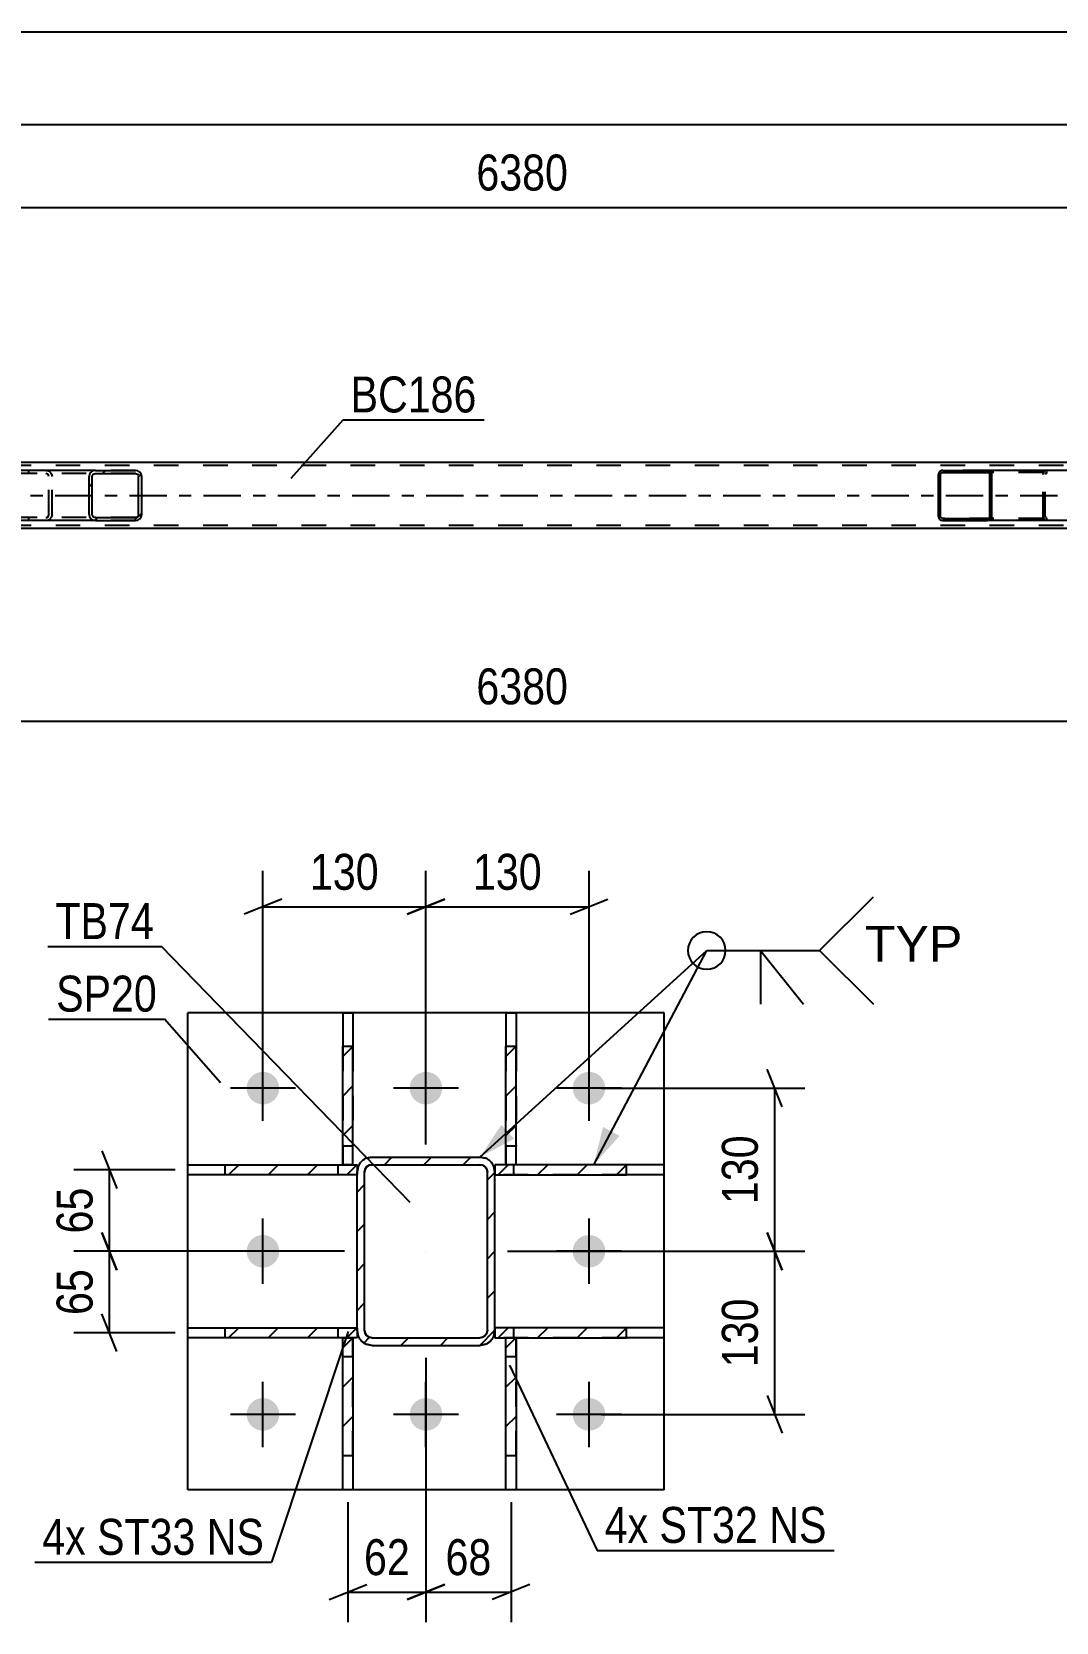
# Model space of a CAD drawing. Header units: millimetres. Extents: x 0 to 841, y 0 to 594.
# Drawn here: x 340.6 to 422.2, y 136.4 to 263.1 of the extents above; entities that cross this region are included whole.
import ezdxf

# ---------------------------------------------------------------- set-up
doc = ezdxf.new("R2010")
doc.units = ezdxf.units.MM
doc.linetypes.add('DXK_LINE_DOT2', pattern=[3.9198, 1.9599, -1.9599])
doc.linetypes.add('DXK_LINE_DOT3', pattern=[5.9187, 2.979, -0.9799, 0.9799, -0.9799])
doc.styles.add('Arial', font='ARIAL.TTF', dxfattribs={"height": 0.2})
doc.styles.add('Arial Narrow', font='ARIALN.TTF', dxfattribs={"height": 0.2})

# ---------------------------------------------------------------- blocks, each defined once
blk = doc.blocks.new('Part-318887585-3174 - 3094')
at = {"color": 7, "linetype": 'DXK_LINE_DOT2'}
for p, q in [((775.6, 228.59), (111.25, 228.59)), ((775.6, 223.79), (111.25, 223.79))]:
    blk.add_line(p, q, dxfattribs=at)
at = {"color": 2, "linetype": 'Continuous'}
for p, q in [((506.48, 228.83), (257.26, 228.83)), ((506.48, 223.55), (257.26, 223.55))]:
    blk.add_line(p, q, dxfattribs=at)
at = {"color": 7, "linetype": 'DXK_LINE_DOT3'}
blk.add_line((111.59, 226.19), (775.6, 226.19), dxfattribs=at)
blk = doc.blocks.new('Part-318887585-3309 - 3094')
at = {"linetype": 'Continuous'}
h = blk.add_hatch(dxfattribs=at)
h.set_pattern_fill('', scale=0.7, style=0, pattern_type=0)
h.set_pattern_definition([(45, (417.0853, 227.995), (-1.57154, 1.57154), [])])
h.paths.add_polyline_path([(417.11, 227.87), (417.09, 227.99), (417.01, 228.1), (416.9, 228.17), (416.77, 228.19), (413.2, 228.19), (413.06, 228.17), (412.95, 228.1), (412.88, 227.99), (412.85, 227.87), (412.85, 224.51), (412.88, 224.39), (412.95, 224.29), (413.06, 224.22), (413.2, 224.19), (416.77, 224.19), (416.9, 224.22), (417.01, 224.29), (417.09, 224.39), (417.11, 224.51)])
h.paths.add_polyline_path([(416.93, 224.45), (416.89, 224.4), (416.84, 224.36), (416.77, 224.35), (413.2, 224.35), (413.13, 224.36), (413.07, 224.4), (413.04, 224.45), (413.02, 224.51), (413.02, 227.87), (413.04, 227.93), (413.07, 227.99), (413.13, 228.02), (413.2, 228.03), (416.77, 228.03), (416.84, 228.02), (416.89, 227.99), (416.93, 227.93), (416.94, 227.87), (416.94, 224.51)])
at = {"color": 2, "linetype": 'Continuous'}
for p, q in [((413.2, 228.19), (413.06, 228.17)), ((413.2, 228.19), (416.77, 228.19)), ((424.47, 228.19), (416.77, 228.19)), ((416.9, 228.17), (416.77, 228.19)), ((412.88, 227.99), (412.85, 227.87)), ((412.85, 224.51), (412.85, 227.87)), ((413.02, 227.87), (413.04, 227.93)), ((413.02, 224.51), (413.02, 227.87)), ((413.04, 227.93), (413.07, 227.99)), ((413.07, 227.99), (413.13, 228.02)), ((413.13, 228.02), (413.2, 228.03)), ((413.2, 228.03), (416.77, 228.03)), ((416.77, 228.03), (416.84, 228.02)), ((416.84, 228.02), (416.89, 227.99)), ((416.89, 227.99), (416.93, 227.93)), ((416.93, 227.93), (416.94, 227.87)), ((416.94, 224.51), (416.94, 227.87)), ((417.11, 227.87), (417.09, 227.99)), ((417.11, 224.51), (417.11, 227.87)), ((412.85, 224.51), (412.88, 224.39)), ((413.04, 224.45), (413.02, 224.51)), ((413.07, 224.4), (413.04, 224.45)), ((413.13, 224.36), (413.07, 224.4)), ((413.2, 224.35), (413.13, 224.36)), ((413.2, 224.35), (416.77, 224.35)), ((416.84, 224.36), (416.77, 224.35)), ((416.89, 224.4), (416.84, 224.36)), ((416.93, 224.45), (416.89, 224.4)), ((416.94, 224.51), (416.93, 224.45)), ((417.09, 224.39), (417.11, 224.51)), ((413.06, 224.22), (413.2, 224.19)), ((413.2, 224.19), (416.77, 224.19)), ((416.77, 224.19), (416.9, 224.22)), ((424.47, 224.19), (416.77, 224.19))]:
    blk.add_line(p, q, dxfattribs=at)
at = {"color": 7, "linetype": 'DXK_LINE_DOT2'}
for p, q in [((416.77, 228.19), (413.2, 228.19)), ((421.41, 228.17), (421.54, 228.19)), ((425.12, 228.19), (424.47, 228.19)), ((425.12, 228.19), (425.25, 228.17)), ((425.12, 228.03), (413.2, 228.03)), ((421.2, 227.87), (421.23, 227.99)), ((421.2, 224.51), (421.2, 227.87)), ((421.39, 227.93), (421.37, 227.87)), ((421.37, 224.51), (421.37, 227.87)), ((421.42, 227.99), (421.39, 227.93)), ((421.42, 227.99), (421.44, 227.99)), ((421.44, 227.99), (421.48, 228.02)), ((421.48, 228.02), (421.54, 228.03)), ((425.19, 228.02), (425.12, 228.03)), ((425.24, 227.99), (425.19, 228.02)), ((425.28, 227.93), (425.24, 227.99)), ((425.29, 227.87), (425.28, 227.93)), ((425.29, 224.51), (425.29, 227.87)), ((425.43, 227.99), (425.46, 227.9)), ((425.46, 227.9), (425.46, 227.87)), ((425.46, 227.87), (425.46, 224.51)), ((425.12, 224.35), (413.2, 224.35)), ((421.23, 224.39), (421.2, 224.51)), ((421.37, 224.51), (421.39, 224.45)), ((421.39, 224.45), (421.42, 224.4)), ((421.42, 224.4), (421.48, 224.36)), ((421.48, 224.36), (421.54, 224.35)), ((425.12, 224.35), (425.19, 224.36)), ((425.19, 224.36), (425.24, 224.4)), ((425.24, 224.4), (425.28, 224.45)), ((425.28, 224.45), (425.29, 224.51)), ((425.46, 224.49), (425.43, 224.39)), ((425.46, 224.51), (425.46, 224.49)), ((416.77, 224.19), (413.2, 224.19)), ((421.54, 224.19), (421.41, 224.22)), ((425.12, 224.19), (424.47, 224.19)), ((425.25, 224.22), (425.12, 224.19))]:
    blk.add_line(p, q, dxfattribs=at)
at = {"color": 2, "linetype": 'Continuous'}
for centre, start, end in [((413.18, 227.86), 110.7583, 155.68), ((416.78, 227.86), 24.32, 69.2417), ((413.18, 224.53), 204.32, 249.2417), ((416.78, 224.53), 290.7583, 335.68)]:
    blk.add_arc(centre, 0.331, start, end, dxfattribs=at)
at = {"color": 7, "linetype": 'DXK_LINE_DOT2'}
for centre, start, end in [((421.53, 227.86), 110.7583, 155.68), ((421.53, 224.53), 204.32, 249.2417), ((425.13, 224.53), 290.7583, 335.68)]:
    blk.add_arc(centre, 0.331, start, end, dxfattribs=at)
blk = doc.blocks.new('Part-318887585-3310 - 3094')
at = {"linetype": 'Continuous'}
h = blk.add_hatch(dxfattribs=at)
h.set_pattern_fill('', scale=0.7, style=0, pattern_type=0)
h.set_pattern_definition([(45, (349.2832, 227.8961), (-1.57154, 1.57154), [])])
h.paths.add_polyline_path([(349.32, 227.71), (349.28, 227.9), (349.17, 228.05), (349.01, 228.16), (348.82, 228.19), (345.63, 228.19), (345.44, 228.16), (345.28, 228.05), (345.17, 227.9), (345.13, 227.71), (345.13, 224.67), (345.17, 224.49), (345.28, 224.33), (345.44, 224.23), (345.63, 224.19), (348.82, 224.19), (349.01, 224.23), (349.17, 224.33), (349.28, 224.49), (349.32, 224.67)])
h.paths.add_polyline_path([(349.05, 224.58), (349, 224.5), (348.91, 224.45), (348.82, 224.43), (345.63, 224.43), (345.54, 224.45), (345.46, 224.5), (345.4, 224.58), (345.38, 224.67), (345.38, 227.71), (345.4, 227.8), (345.46, 227.88), (345.54, 227.93), (345.63, 227.95), (348.82, 227.95), (348.91, 227.93), (349, 227.88), (349.05, 227.8), (349.07, 227.71), (349.07, 224.67)])
at = {"color": 2, "linetype": 'Continuous'}
for p, q in [((339.14, 228.05), (339.23, 228.16)), ((339.23, 228.16), (339.33, 228.19)), ((345.63, 228.19), (339.33, 228.19)), ((345.63, 228.19), (345.44, 228.16)), ((345.63, 228.19), (348.82, 228.19)), ((349.01, 228.16), (348.82, 228.19)), ((339.06, 227.71), (339.08, 227.9)), ((339.06, 224.67), (339.06, 227.71)), ((339.08, 227.9), (339.14, 228.05)), ((345.17, 227.9), (345.13, 227.71)), ((345.13, 224.67), (345.13, 227.71)), ((345.38, 227.71), (345.4, 227.8)), ((345.38, 224.67), (345.38, 227.71)), ((345.4, 227.8), (345.46, 227.88)), ((345.46, 227.88), (345.54, 227.93)), ((345.54, 227.93), (345.63, 227.95)), ((345.63, 227.95), (348.82, 227.95)), ((348.82, 227.95), (348.91, 227.93)), ((348.91, 227.93), (349, 227.88)), ((349, 227.88), (349.05, 227.8)), ((349.05, 227.8), (349.07, 227.71)), ((349.07, 224.67), (349.07, 227.71)), ((349.32, 227.71), (349.28, 227.9)), ((349.32, 224.67), (349.32, 227.71)), ((339.08, 224.49), (339.06, 224.67)), ((339.14, 224.33), (339.08, 224.49)), ((345.13, 224.67), (345.17, 224.49)), ((345.4, 224.58), (345.38, 224.67)), ((345.46, 224.5), (345.4, 224.58)), ((345.54, 224.45), (345.46, 224.5)), ((345.63, 224.43), (345.54, 224.45)), ((345.63, 224.43), (348.82, 224.43)), ((348.91, 224.45), (348.82, 224.43)), ((349, 224.5), (348.91, 224.45)), ((349.05, 224.58), (349, 224.5)), ((349.07, 224.67), (349.05, 224.58)), ((349.28, 224.49), (349.32, 224.67)), ((339.23, 224.23), (339.14, 224.33)), ((339.33, 224.19), (339.23, 224.23)), ((345.63, 224.19), (339.33, 224.19)), ((345.44, 224.23), (345.63, 224.19)), ((345.63, 224.19), (348.82, 224.19)), ((348.82, 224.19), (349.01, 224.23))]:
    blk.add_line(p, q, dxfattribs=at)
at = {"color": 7, "linetype": 'DXK_LINE_DOT2'}
for p, q in [((340.33, 227.95), (340.33, 228.19)), ((341.67, 228.19), (341.86, 228.16)), ((348.82, 228.19), (345.63, 228.19)), ((339.21, 227.8), (339.2, 227.71)), ((339.2, 224.67), (339.2, 227.71)), ((339.24, 227.88), (339.21, 227.8)), ((339.28, 227.93), (339.24, 227.88)), ((339.33, 227.95), (339.28, 227.93)), ((348.82, 227.95), (339.33, 227.95)), ((341.76, 227.93), (341.67, 227.95)), ((341.85, 227.88), (341.76, 227.93)), ((341.9, 227.8), (341.85, 227.88)), ((341.92, 227.71), (341.9, 227.8)), ((341.92, 224.67), (341.92, 227.71)), ((342.13, 227.9), (342.17, 227.71)), ((342.17, 224.67), (342.17, 227.71)), ((339.2, 224.67), (339.21, 224.58)), ((339.21, 224.58), (339.24, 224.5)), ((339.24, 224.5), (339.28, 224.45)), ((339.28, 224.45), (339.33, 224.43)), ((348.82, 224.43), (339.33, 224.43)), ((340.33, 224.19), (340.33, 224.43)), ((341.67, 224.43), (341.76, 224.45)), ((341.76, 224.45), (341.85, 224.5)), ((341.85, 224.5), (341.9, 224.58)), ((341.9, 224.58), (341.92, 224.67)), ((342.17, 224.67), (342.13, 224.49)), ((341.86, 224.23), (341.67, 224.19)), ((348.82, 224.19), (345.63, 224.19))]:
    blk.add_line(p, q, dxfattribs=at)
for centre, start, end in [((341.68, 227.7), 23.8494, 68.8059), ((341.68, 224.69), 291.1941, 336.1506)]:
    blk.add_arc(centre, 0.492, start, end, dxfattribs=at)
at = {"color": 2, "linetype": 'Continuous'}
for centre, start, end in [((345.62, 227.7), 111.1941, 156.1506), ((348.83, 227.7), 23.8494, 68.8059), ((345.62, 224.69), 203.8494, 248.8059), ((348.83, 224.69), 291.1941, 336.1506)]:
    blk.add_arc(centre, 0.492, start, end, dxfattribs=at)
blk = doc.blocks.new('Part-318887585-6479 - 6443')
at = {"linetype": 'Continuous'}
h = blk.add_hatch(dxfattribs=at)
h.set_pattern_fill('', scale=0.7, style=0, pattern_type=0)
h.set_pattern_definition([(45, (366.4854, 159.862), (-1.57154, 1.57154), [])])
h.paths.add_polyline_path([(366.49, 159.06), (366.49, 159.86), (355.99, 159.86), (355.99, 159.06)])
at = {"color": 2, "linetype": 'Continuous'}
for p, q in [((352.99, 159.06), (352.99, 159.86)), ((352.99, 159.86), (355.99, 159.86)), ((355.99, 159.86), (366.49, 159.86)), ((355.99, 159.06), (355.99, 159.86)), ((366.49, 159.86), (366.49, 159.06)), ((355.99, 159.06), (352.99, 159.06)), ((366.49, 159.06), (355.99, 159.06))]:
    blk.add_line(p, q, dxfattribs=at)
at = {"color": 7, "linetype": 'DXK_LINE_DOT2'}
for p, q in [((355.99, 159.86), (366.49, 159.86)), ((364.99, 159.06), (364.99, 159.86)), ((366.49, 159.86), (366.49, 159.06)), ((366.49, 159.06), (355.99, 159.06))]:
    blk.add_line(p, q, dxfattribs=at)
blk = doc.blocks.new('Part-318887585-6553 - 6443')
at = {"linetype": 'Continuous'}
h = blk.add_hatch(dxfattribs=at)
h.set_pattern_fill('', scale=0.7, style=0, pattern_type=0)
h.set_pattern_definition([(45, (379.1695, 182.2744), (-1.57154, 1.57154), [])])
h.paths.add_polyline_path([(379.17, 172.87), (379.17, 182.27), (378.37, 182.27), (378.37, 172.87)])
at = {"color": 2, "linetype": 'Continuous'}
for p, q in [((378.37, 184.96), (378.37, 182.27)), ((378.37, 184.96), (379.17, 184.96)), ((379.17, 184.96), (379.17, 182.27)), ((378.37, 172.87), (378.37, 182.27)), ((379.17, 182.27), (378.37, 182.27)), ((379.17, 172.87), (379.17, 182.27)), ((378.37, 172.87), (379.17, 172.87))]:
    blk.add_line(p, q, dxfattribs=at)
at = {"color": 7, "linetype": 'DXK_LINE_DOT2'}
for p, q in [((378.37, 182.27), (378.37, 172.87)), ((379.17, 182.27), (379.17, 174.37)), ((378.37, 174.37), (379.17, 174.37)), ((379.17, 172.87), (379.17, 174.37)), ((378.37, 172.87), (379.17, 172.87))]:
    blk.add_line(p, q, dxfattribs=at)
blk = doc.blocks.new('Part-318887585-6505 - 6443')
at = {"linetype": 'Continuous'}
h = blk.add_hatch(dxfattribs=at)
h.set_pattern_fill('', scale=0.7, style=0, pattern_type=0)
h.set_pattern_definition([(45, (377.4854, 159.6637), (-1.57154, 1.57154), [])])
h.paths.add_polyline_path([(377.39, 159.2), (377.49, 159.66), (377.49, 172.26), (377.39, 172.72), (377.13, 173.11), (376.74, 173.37), (376.29, 173.46), (367.69, 173.46), (367.23, 173.37), (366.84, 173.11), (366.58, 172.72), (366.49, 172.26), (366.49, 159.66), (366.58, 159.2), (366.84, 158.82), (367.23, 158.56), (367.69, 158.46), (376.29, 158.46), (376.74, 158.56), (377.13, 158.82)])
h.paths.add_polyline_path([(376.52, 159.11), (376.29, 159.06), (367.69, 159.06), (367.46, 159.11), (367.26, 159.24), (367.13, 159.43), (367.09, 159.66), (367.09, 172.26), (367.13, 172.49), (367.26, 172.69), (367.46, 172.82), (367.69, 172.86), (376.29, 172.86), (376.52, 172.82), (376.71, 172.69), (376.84, 172.49), (376.89, 172.26), (376.89, 159.66), (376.84, 159.43), (376.71, 159.24)])
at = {"color": 7, "linetype": 'DXK_LINE_DOT2'}
for p, q in [((366.49, 172.26), (366.58, 172.72)), ((367.13, 172.49), (367.09, 172.26)), ((367.26, 172.69), (367.13, 172.49)), ((367.23, 173.37), (367.69, 173.46)), ((367.46, 172.82), (367.26, 172.69)), ((367.69, 172.86), (367.46, 172.82)), ((367.69, 173.46), (376.29, 173.46)), ((367.69, 172.86), (376.29, 172.86)), ((376.29, 173.46), (376.74, 173.37)), ((376.52, 172.82), (376.29, 172.86)), ((376.71, 172.69), (376.52, 172.82)), ((376.84, 172.49), (376.71, 172.69)), ((376.89, 172.26), (376.84, 172.49)), ((377.39, 172.72), (377.49, 172.26)), ((366.49, 159.66), (366.49, 172.26)), ((367.09, 159.66), (367.09, 172.26)), ((376.89, 159.66), (376.89, 172.26)), ((377.49, 159.66), (377.49, 172.26)), ((366.58, 159.2), (366.49, 159.66)), ((367.09, 159.66), (367.13, 159.43)), ((367.13, 159.43), (367.26, 159.24)), ((367.69, 158.46), (367.23, 158.56)), ((367.26, 159.24), (367.46, 159.11)), ((367.46, 159.11), (367.69, 159.06)), ((367.69, 159.06), (376.29, 159.06)), ((367.69, 158.46), (376.29, 158.46)), ((376.29, 159.06), (376.52, 159.11)), ((376.74, 158.56), (376.29, 158.46)), ((376.52, 159.11), (376.71, 159.24)), ((376.71, 159.24), (376.84, 159.43)), ((376.84, 159.43), (376.89, 159.66)), ((377.49, 159.66), (377.39, 159.2))]:
    blk.add_line(p, q, dxfattribs=at)
at = {"color": 2, "linetype": 'Continuous'}
for p, q in [((366.58, 172.72), (366.49, 172.26)), ((367.09, 172.26), (367.13, 172.49)), ((367.13, 172.49), (367.26, 172.69)), ((367.69, 173.46), (367.23, 173.37)), ((367.26, 172.69), (367.46, 172.82)), ((367.46, 172.82), (367.69, 172.86)), ((367.69, 173.46), (376.29, 173.46)), ((367.69, 172.86), (376.29, 172.86)), ((376.74, 173.37), (376.29, 173.46)), ((376.29, 172.86), (376.52, 172.82)), ((376.52, 172.82), (376.71, 172.69)), ((376.71, 172.69), (376.84, 172.49)), ((376.84, 172.49), (376.89, 172.26)), ((377.49, 172.26), (377.39, 172.72)), ((366.49, 159.66), (366.49, 172.26)), ((367.09, 159.66), (367.09, 172.26)), ((376.89, 159.66), (376.89, 172.26)), ((377.49, 159.66), (377.49, 172.26)), ((366.49, 159.66), (366.58, 159.2)), ((367.13, 159.43), (367.09, 159.66)), ((367.26, 159.24), (367.13, 159.43)), ((367.23, 158.56), (367.69, 158.46)), ((367.46, 159.11), (367.26, 159.24)), ((367.69, 159.06), (367.46, 159.11)), ((367.69, 159.06), (376.29, 159.06)), ((367.69, 158.46), (376.29, 158.46)), ((376.52, 159.11), (376.29, 159.06)), ((376.29, 158.46), (376.74, 158.56)), ((376.71, 159.24), (376.52, 159.11)), ((376.84, 159.43), (376.71, 159.24)), ((376.89, 159.66), (376.84, 159.43)), ((377.39, 159.2), (377.49, 159.66))]:
    blk.add_line(p, q, dxfattribs=at)
at = {"color": 7, "linetype": 'DXK_LINE_DOT3'}
blk.add_line((371.99, 165.96), (371.99, 165.96), dxfattribs=at)
at = {"color": 7, "linetype": 'DXK_LINE_DOT2'}
for centre, start, end in [((367.69, 172.26), 112.5, 157.5), ((376.29, 172.26), 22.5, 67.5), ((367.69, 159.66), 202.5, 247.5), ((376.29, 159.66), 292.5, 337.5)]:
    blk.add_arc(centre, 1.2, start, end, dxfattribs=at)
at = {"color": 2, "linetype": 'Continuous'}
for centre, start, end in [((367.69, 172.26), 112.5, 157.5), ((376.29, 172.26), 22.5, 67.5), ((367.69, 159.66), 202.5, 247.5), ((376.29, 159.66), 292.5, 337.5)]:
    blk.add_arc(centre, 1.2, start, end, dxfattribs=at)
blk = doc.blocks.new('Part-318887585-6548 - 6443')
at = {"linetype": 'Continuous'}
h = blk.add_hatch(dxfattribs=at)
h.set_pattern_fill('', scale=0.7, style=0, pattern_type=0)
h.set_pattern_definition([(45, (366.17, 182.2744), (-1.57154, 1.57154), [])])
h.paths.add_polyline_path([(366.17, 172.87), (366.17, 182.27), (365.37, 182.27), (365.37, 172.87)])
at = {"color": 2, "linetype": 'Continuous'}
for p, q in [((365.37, 184.96), (365.37, 182.27)), ((365.37, 184.96), (366.17, 184.96)), ((366.17, 184.96), (366.17, 182.27)), ((365.37, 172.87), (365.37, 182.27)), ((366.17, 182.27), (365.37, 182.27)), ((366.17, 172.87), (366.17, 182.27)), ((365.37, 172.87), (366.17, 172.87))]:
    blk.add_line(p, q, dxfattribs=at)
at = {"color": 7, "linetype": 'DXK_LINE_DOT2'}
for p, q in [((365.37, 182.27), (365.37, 172.87)), ((366.17, 182.27), (366.17, 174.37)), ((365.37, 174.37), (366.17, 174.37)), ((366.17, 172.87), (366.17, 174.37)), ((365.37, 172.87), (366.17, 172.87))]:
    blk.add_line(p, q, dxfattribs=at)
blk = doc.blocks.new('Part-318887585-6558 - 6443')
at = {"linetype": 'Continuous'}
h = blk.add_hatch(dxfattribs=at)
h.set_pattern_fill('', scale=0.7, style=0, pattern_type=0)
h.set_pattern_definition([(45, (366.1705, 159.0722), (-1.57154, 1.57154), [])])
h.paths.add_polyline_path([(366.17, 149.65), (366.17, 159.07), (365.37, 159.07), (365.37, 149.65)])
at = {"color": 7, "linetype": 'DXK_LINE_DOT2'}
for p, q in [((365.37, 157.57), (365.37, 159.07)), ((365.37, 159.07), (366.17, 159.07)), ((366.17, 149.65), (366.17, 159.07)), ((365.37, 157.57), (366.17, 157.57)), ((365.37, 149.65), (365.37, 157.57))]:
    blk.add_line(p, q, dxfattribs=at)
at = {"color": 2, "linetype": 'Continuous'}
for p, q in [((365.37, 149.65), (365.37, 159.07)), ((365.37, 159.07), (366.17, 159.07)), ((366.17, 159.07), (366.17, 149.65)), ((365.37, 146.96), (365.37, 149.65)), ((366.17, 149.65), (365.37, 149.65)), ((366.17, 149.65), (366.17, 146.96)), ((366.17, 146.96), (365.37, 146.96))]:
    blk.add_line(p, q, dxfattribs=at)
blk = doc.blocks.new('Part-318887585-6563 - 6443')
at = {"linetype": 'Continuous'}
h = blk.add_hatch(dxfattribs=at)
h.set_pattern_fill('', scale=0.7, style=0, pattern_type=0)
h.set_pattern_definition([(45, (379.17, 159.0722), (-1.57154, 1.57154), [])])
h.paths.add_polyline_path([(379.17, 149.65), (379.17, 159.07), (378.37, 159.07), (378.37, 149.65)])
at = {"color": 7, "linetype": 'DXK_LINE_DOT2'}
for p, q in [((378.37, 157.57), (378.37, 159.07)), ((378.37, 159.07), (379.17, 159.07)), ((379.17, 149.65), (379.17, 159.07)), ((378.37, 157.57), (379.17, 157.57)), ((378.37, 149.65), (378.37, 157.57))]:
    blk.add_line(p, q, dxfattribs=at)
at = {"color": 2, "linetype": 'Continuous'}
for p, q in [((378.37, 149.65), (378.37, 159.07)), ((378.37, 159.07), (379.17, 159.07)), ((379.17, 159.07), (379.17, 149.65)), ((378.37, 146.96), (378.37, 149.65)), ((379.17, 149.65), (378.37, 149.65)), ((379.17, 149.65), (379.17, 146.96)), ((379.17, 146.96), (378.37, 146.96))]:
    blk.add_line(p, q, dxfattribs=at)
blk = doc.blocks.new('Part-318887585-6632 - 6443')
at = {"color": 2, "linetype": 'Continuous'}
for p, q in [((352.99, 146.96), (352.99, 184.96)), ((390.99, 184.96), (352.99, 184.96)), ((390.99, 146.96), (390.99, 184.96)), ((390.99, 146.96), (352.99, 146.96))]:
    blk.add_line(p, q, dxfattribs=at)
blk = doc.blocks.new('Part-318887585-6568 - 6443')
at = {"linetype": 'Continuous'}
h = blk.add_hatch(dxfattribs=at)
h.set_pattern_fill('', scale=0.7, style=0, pattern_type=0)
h.set_pattern_definition([(45, (366.4854, 172.862), (-1.57154, 1.57154), [])])
h.paths.add_polyline_path([(366.49, 172.06), (366.49, 172.86), (355.99, 172.86), (355.99, 172.06)])
at = {"color": 2, "linetype": 'Continuous'}
for p, q in [((352.99, 172.06), (352.99, 172.86)), ((352.99, 172.86), (355.99, 172.86)), ((355.99, 172.86), (366.49, 172.86)), ((355.99, 172.06), (355.99, 172.86)), ((366.49, 172.86), (366.49, 172.06)), ((355.99, 172.06), (352.99, 172.06)), ((366.49, 172.06), (355.99, 172.06))]:
    blk.add_line(p, q, dxfattribs=at)
at = {"color": 7, "linetype": 'DXK_LINE_DOT2'}
for p, q in [((355.99, 172.86), (366.49, 172.86)), ((364.99, 172.06), (364.99, 172.86)), ((366.49, 172.86), (366.49, 172.06)), ((366.49, 172.06), (355.99, 172.06))]:
    blk.add_line(p, q, dxfattribs=at)
blk = doc.blocks.new('Part-318887585-6621 - 6443')
at = {"linetype": 'Continuous'}
h = blk.add_hatch(dxfattribs=at)
h.set_pattern_fill('', scale=0.7, style=0, pattern_type=0)
h.set_pattern_definition([(45, (387.9837, 172.8623), (-1.57154, 1.57154), [])])
h.paths.add_polyline_path([(387.98, 172.06), (387.98, 172.86), (377.49, 172.86), (377.49, 172.06)])
at = {"color": 7, "linetype": 'DXK_LINE_DOT2'}
for p, q in [((387.98, 172.86), (377.49, 172.86)), ((377.49, 172.86), (377.49, 172.06)), ((378.99, 172.06), (378.99, 172.86)), ((387.98, 172.06), (377.49, 172.06))]:
    blk.add_line(p, q, dxfattribs=at)
at = {"color": 2, "linetype": 'Continuous'}
for p, q in [((387.98, 172.86), (377.49, 172.86)), ((377.49, 172.86), (377.49, 172.06)), ((390.99, 172.86), (387.98, 172.86)), ((387.98, 172.06), (387.98, 172.86)), ((390.99, 172.06), (390.99, 172.86)), ((377.49, 172.06), (387.98, 172.06)), ((390.99, 172.06), (387.98, 172.06))]:
    blk.add_line(p, q, dxfattribs=at)
blk = doc.blocks.new('Part-318887585-6626 - 6443')
at = {"linetype": 'Continuous'}
h = blk.add_hatch(dxfattribs=at)
h.set_pattern_fill('', scale=0.7, style=0, pattern_type=0)
h.set_pattern_definition([(45, (387.9837, 159.8623), (-1.57154, 1.57154), [])])
h.paths.add_polyline_path([(387.98, 159.06), (387.98, 159.86), (377.49, 159.86), (377.49, 159.06)])
at = {"color": 7, "linetype": 'DXK_LINE_DOT2'}
for p, q in [((387.98, 159.86), (377.49, 159.86)), ((377.49, 159.86), (377.49, 159.06)), ((378.99, 159.06), (378.99, 159.86)), ((387.98, 159.06), (377.49, 159.06))]:
    blk.add_line(p, q, dxfattribs=at)
at = {"color": 2, "linetype": 'Continuous'}
for p, q in [((387.98, 159.86), (377.49, 159.86)), ((377.49, 159.86), (377.49, 159.06)), ((390.99, 159.86), (387.98, 159.86)), ((387.98, 159.06), (387.98, 159.86)), ((390.99, 159.06), (390.99, 159.86)), ((377.49, 159.06), (387.98, 159.06)), ((390.99, 159.06), (387.98, 159.06))]:
    blk.add_line(p, q, dxfattribs=at)
blk = doc.blocks.new('Bolt-318887585-6645 - 6443')
at = {"linetype": 'Continuous'}
for points in [[(357.69, 178.96, -1), (360.29, 178.96, -1)], [(370.69, 178.96, -1), (373.29, 178.96, -1)], [(383.69, 178.96, -1), (386.29, 178.96, -1)], [(357.69, 165.96, -1), (360.29, 165.96, -1)], [(383.69, 165.96, -1), (386.29, 165.96, -1)], [(357.69, 152.96, -1), (360.29, 152.96, -1)], [(370.69, 152.96, -1), (373.29, 152.96, -1)], [(383.69, 152.96, -1), (386.29, 152.96, -1)]]:
    blk.add_hatch(color=1, dxfattribs=at).paths.add_polyline_path(points)
at = {"color": 1, "linetype": 'Continuous'}
for p, q in [((358.99, 176.36), (358.99, 181.56)), ((371.99, 176.36), (371.99, 181.56)), ((384.99, 176.36), (384.99, 181.56)), ((361.59, 178.96), (356.39, 178.96)), ((374.59, 178.96), (369.39, 178.96)), ((387.59, 178.96), (382.39, 178.96)), ((358.99, 163.36), (358.99, 168.56)), ((384.99, 163.36), (384.99, 168.56)), ((361.59, 165.96), (356.39, 165.96)), ((387.59, 165.96), (382.39, 165.96)), ((358.99, 150.36), (358.99, 155.56)), ((371.99, 150.36), (371.99, 155.56)), ((384.99, 150.36), (384.99, 155.56)), ((361.59, 152.96), (356.39, 152.96)), ((374.59, 152.96), (369.39, 152.96)), ((387.59, 152.96), (382.39, 152.96))]:
    blk.add_line(p, q, dxfattribs=at)
blk = doc.blocks.new('StraightDimension-318887585-11623 - 3094')
at = {"color": 7, "linetype": 'Continuous'}
blk.add_line((252.06, 249.15), (507.28, 249.15), dxfattribs=at)
at = {"color": 0}
blk.add_wipeout([(383.93, 249.9), (383.93, 254.1), (375.41, 254.1), (375.41, 249.9)], dxfattribs=at)
at = {"color": 3, "style": 'Arial Narrow'}
blk.add_text('6380', height=2.863, dxfattribs=at).set_placement((376.01, 250.5))
blk = doc.blocks.new('StraightDimension-318887585-3431 - 3094')
at = {"color": 7, "linetype": 'Continuous'}
blk.add_line((109.95, 263.15), (786.46, 263.15), dxfattribs=at)
blk = doc.blocks.new('StraightDimension-318887585-8802 - 3094')
at = {"color": 7, "linetype": 'Continuous'}
blk.add_line((110.58, 255.77), (785.82, 255.77), dxfattribs=at)
blk = doc.blocks.new('StraightDimension-318887585-11663 - 3094')
at = {"color": 7, "linetype": 'Continuous'}
blk.add_line((252.06, 208.2), (507.28, 208.2), dxfattribs=at)
at = {"color": 0}
blk.add_wipeout([(383.93, 208.95), (383.93, 213.15), (375.41, 213.15), (375.41, 208.95)], dxfattribs=at)
at = {"color": 3, "style": 'Arial Narrow'}
blk.add_text('6380', height=2.863, dxfattribs=at).set_placement((376.01, 209.55))
blk = doc.blocks.new('StraightDimension-318887585-6666 - 6443')
at = {"color": 7, "linetype": 'Continuous'}
for p, q in [((400.4, 164.46), (399.2, 167.46)), ((378.49, 165.96), (402.2, 165.96)), ((399.8, 152.96), (399.8, 165.96)), ((399.2, 154.46), (400.4, 151.46)), ((385.99, 152.96), (402.2, 152.96))]:
    blk.add_line(p, q, dxfattribs=at)
at = {"color": 0}
blk.add_wipeout([(399.05, 162.81), (394.85, 162.81), (394.85, 156.12), (399.05, 156.12)], dxfattribs=at)
at = {"color": 3, "style": 'Arial Narrow'}
blk.add_text('130', height=2.863, rotation=90.0002, dxfattribs=at).set_placement((398.45, 156.72))
blk = doc.blocks.new('StraightDimension-318887585-6676 - 6443')
at = {"color": 7, "linetype": 'Continuous'}
for p, q in [((400.4, 177.46), (399.2, 180.46)), ((385.99, 178.96), (402.2, 178.96)), ((399.8, 165.96), (399.8, 178.96)), ((399.2, 167.46), (400.4, 164.46)), ((378.49, 165.96), (402.2, 165.96))]:
    blk.add_line(p, q, dxfattribs=at)
at = {"color": 0}
blk.add_wipeout([(399.05, 175.81), (394.85, 175.81), (394.85, 169.12), (399.05, 169.12)], dxfattribs=at)
at = {"color": 3, "style": 'Arial Narrow'}
blk.add_text('130', height=2.863, rotation=90.0002, dxfattribs=at).set_placement((398.45, 169.72))
blk = doc.blocks.new('StraightDimension-318887585-6693 - 6443')
at = {"color": 7, "linetype": 'Continuous'}
for p, q in [((346.15, 167.46), (347.35, 164.46)), ((365.49, 165.96), (343.9, 165.96)), ((346.75, 159.46), (346.75, 165.96)), ((347.35, 157.96), (346.15, 160.96)), ((351.99, 159.46), (343.9, 159.46))]:
    blk.add_line(p, q, dxfattribs=at)
at = {"color": 0}
blk.add_wipeout([(346, 165.14), (341.8, 165.14), (341.8, 160.28), (346, 160.28)], dxfattribs=at)
at = {"color": 3, "style": 'Arial Narrow'}
blk.add_text('65', height=2.863, rotation=90.0002, dxfattribs=at).set_placement((345.4, 160.88))
blk = doc.blocks.new('StraightDimension-318887585-6709 - 6443')
at = {"color": 7, "linetype": 'Continuous'}
for p, q in [((371.99, 174.46), (371.99, 196.27)), ((384.99, 179.96), (384.99, 196.27)), ((373.49, 194.02), (370.49, 192.82)), ((383.49, 192.82), (386.49, 194.02)), ((371.99, 193.42), (384.99, 193.42))]:
    blk.add_line(p, q, dxfattribs=at)
at = {"color": 0}
blk.add_wipeout([(381.83, 194.17), (381.83, 198.37), (375.14, 198.37), (375.14, 194.17)], dxfattribs=at)
at = {"color": 3, "style": 'Arial Narrow'}
blk.add_text('130', height=2.863, dxfattribs=at).set_placement((375.74, 194.77))
blk = doc.blocks.new('StraightDimension-318887585-6647 - 6443')
at = {"color": 7, "linetype": 'Continuous'}
for p, q in [((371.99, 157.46), (371.99, 136.4)), ((378.77, 145.96), (378.77, 136.4)), ((370.49, 138.2), (373.49, 139.4)), ((371.99, 138.8), (378.77, 138.8)), ((380.27, 139.4), (377.27, 138.2))]:
    blk.add_line(p, q, dxfattribs=at)
at = {"color": 0}
blk.add_wipeout([(377.81, 139.55), (377.81, 143.75), (372.95, 143.75), (372.95, 139.55)], dxfattribs=at)
at = {"color": 3, "style": 'Arial Narrow'}
blk.add_text('68', height=2.863, dxfattribs=at).set_placement((373.55, 140.15))
blk = doc.blocks.new('StraightDimension-318887585-6656 - 6443')
at = {"color": 7, "linetype": 'Continuous'}
for p, q in [((371.99, 157.46), (371.99, 136.4)), ((365.77, 145.96), (365.77, 136.4)), ((364.27, 138.2), (367.27, 139.4)), ((365.77, 138.8), (371.99, 138.8)), ((373.49, 139.4), (370.49, 138.2))]:
    blk.add_line(p, q, dxfattribs=at)
at = {"color": 0}
blk.add_wipeout([(371.31, 139.55), (371.31, 143.75), (366.45, 143.75), (366.45, 139.55)], dxfattribs=at)
at = {"color": 3, "style": 'Arial Narrow'}
blk.add_text('62', height=2.863, dxfattribs=at).set_placement((367.05, 140.15))
blk = doc.blocks.new('StraightDimension-318887585-6687 - 6443')
at = {"color": 7, "linetype": 'Continuous'}
for p, q in [((346.15, 173.96), (347.35, 170.96)), ((351.99, 172.46), (343.9, 172.46)), ((346.75, 165.96), (346.75, 172.46)), ((347.35, 164.46), (346.15, 167.46)), ((365.49, 165.96), (343.9, 165.96))]:
    blk.add_line(p, q, dxfattribs=at)
at = {"color": 0}
blk.add_wipeout([(346, 171.64), (341.8, 171.64), (341.8, 166.78), (346, 166.78)], dxfattribs=at)
at = {"color": 3, "style": 'Arial Narrow'}
blk.add_text('65', height=2.863, rotation=90.0002, dxfattribs=at).set_placement((345.4, 167.38))
blk = doc.blocks.new('StraightDimension-318887585-6700 - 6443')
at = {"color": 7, "linetype": 'Continuous'}
for p, q in [((358.99, 179.96), (358.99, 196.27)), ((371.99, 174.46), (371.99, 196.27)), ((360.49, 194.02), (357.49, 192.82)), ((370.49, 192.82), (373.49, 194.02)), ((358.99, 193.42), (371.99, 193.42))]:
    blk.add_line(p, q, dxfattribs=at)
at = {"color": 0}
blk.add_wipeout([(368.83, 194.17), (368.83, 198.37), (362.14, 198.37), (362.14, 194.17)], dxfattribs=at)
at = {"color": 3, "style": 'Arial Narrow'}
blk.add_text('130', height=2.863, dxfattribs=at).set_placement((362.74, 194.77))
blk = doc.blocks.new('Mark-318887585-3170 - 3094')
at = {"color": 0}
blk.add_wipeout([(376.02, 232.81), (376.02, 235.81), (365.98, 235.81), (365.98, 232.81)], dxfattribs=at)
blk.add_wipeout([(376.02, 232.81), (376.02, 235.81), (365.98, 235.81), (365.98, 232.81)], dxfattribs=at)
at = {"color": 30, "linetype": 'Continuous'}
for p, q in [((361.24, 227.58), (365.38, 232.21)), ((365.38, 232.21), (376.62, 232.21))]:
    blk.add_line(p, q, dxfattribs=at)
at = {"color": 3, "style": 'Arial Narrow'}
blk.add_text('BC186', height=2.863, dxfattribs=at).set_placement((365.98, 232.81))
blk = doc.blocks.new('Mark-318887585-6501 - 6443')
at = {"color": 0}
blk.add_wipeout([(350.29, 190.84), (350.29, 193.84), (342.44, 193.84), (342.44, 190.84)], dxfattribs=at)
blk.add_wipeout([(350.29, 190.84), (350.29, 193.84), (342.44, 193.84), (342.44, 190.84)], dxfattribs=at)
at = {"color": 30, "linetype": 'Continuous'}
for p in [(341.84, 190.24), (370.74, 169.85)]:
    blk.add_line(p, (350.89, 190.24), dxfattribs=at)
at = {"color": 3, "style": 'Arial Narrow'}
blk.add_text('TB74', height=2.863, dxfattribs=at).set_placement((342.44, 190.84))
blk = doc.blocks.new('Mark-318887585-6628 - 6443')
at = {"color": 0}
blk.add_wipeout([(350.54, 185.06), (350.54, 188.06), (342.5, 188.06), (342.5, 185.06)], dxfattribs=at)
blk.add_wipeout([(350.54, 185.06), (350.54, 188.06), (342.5, 188.06), (342.5, 185.06)], dxfattribs=at)
at = {"color": 30, "linetype": 'Continuous'}
for p in [(341.9, 184.46), (355.61, 179.38)]:
    blk.add_line(p, (351.14, 184.46), dxfattribs=at)
at = {"color": 3, "style": 'Arial Narrow'}
blk.add_text('SP20', height=2.863, dxfattribs=at).set_placement((342.5, 185.06))
blk = doc.blocks.new('WeldMark-318887585-6718 - 6443')
at = {"linetype": 'Continuous'}
for points in [[(379.01, 174.93), (376.29, 173.46), (378, 176.04)], [(387.43, 175.16), (385.37, 172.86), (386.11, 175.87)]]:
    blk.add_hatch(color=30, dxfattribs=at).paths.add_polyline_path(points)
at = {"color": 30, "linetype": 'Continuous'}
for p, q in [((376.29, 173.46), (394.38, 189.93)), ((385.37, 172.86), (394.38, 189.93)), ((394.38, 189.93), (403.38, 189.93))]:
    blk.add_line(p, q, dxfattribs=at)
at = {"color": 3, "linetype": 'Continuous'}
for q in [(402.1, 185.64), (398.67, 185.64)]:
    blk.add_line((398.67, 189.93), q, dxfattribs=at)
for start, end in [(90, 270), (270, 90)]:
    blk.add_arc((394.38, 189.93), 1.5, start, end, dxfattribs=at)
at = {"color": 0, "linetype": 'Continuous'}
blk.add_wipeout([(414.76, 189.03), (414.76, 192.03), (406.98, 192.03), (406.98, 189.03)], dxfattribs=at)
blk.add_wipeout([(414.76, 189.03), (414.76, 192.03), (406.98, 192.03), (406.98, 189.03)], dxfattribs=at)
at = {"color": 3, "linetype": 'Continuous'}
for q in [(407.67, 194.21), (407.67, 185.64)]:
    blk.add_line((403.38, 189.93), q, dxfattribs=at)
at = {"color": 3, "linetype": 'Continuous', "style": 'Arial'}
blk.add_text('TYP', height=2.865, dxfattribs=at).set_placement((406.98, 189.03))
blk = doc.blocks.new('MarkSet-318887585-6767 - 6443')
at = {"color": 0}
for points in [[(344.86, 141.77), (344.86, 144.77), (341.39, 144.77), (341.39, 141.77)], [(353.61, 141.77), (353.61, 144.77), (345.76, 144.77), (345.76, 141.77)], [(359.08, 141.77), (359.08, 144.77), (354.51, 144.77), (354.51, 141.77)]]:
    blk.add_wipeout(points, dxfattribs=at)
for points in [[(344.86, 141.77), (344.86, 144.77), (341.39, 144.77), (341.39, 141.77)], [(353.61, 141.77), (353.61, 144.77), (345.76, 144.77), (345.76, 141.77)], [(359.08, 141.77), (359.08, 144.77), (354.51, 144.77), (354.51, 141.77)]]:
    blk.add_wipeout(points, dxfattribs=at)
at = {"color": 30, "linetype": 'Continuous'}
for p in [(365.79, 159.57), (340.79, 141.17)]:
    blk.add_line(p, (359.68, 141.17), dxfattribs=at)
at = {"color": 3, "style": 'Arial Narrow'}
for s, p in [('4x', (341.39, 141.77)), ('ST33', (345.76, 141.77)), ('NS', (354.51, 141.77))]:
    blk.add_text(s, height=2.863, dxfattribs=at).set_placement(p)
blk = doc.blocks.new('MarkSet-318887585-6797 - 6443')
at = {"color": 0}
for points in [[(389.71, 142.72), (389.71, 145.72), (386.24, 145.72), (386.24, 142.72)], [(398.47, 142.72), (398.47, 145.72), (390.61, 145.72), (390.61, 142.72)], [(403.93, 142.72), (403.93, 145.72), (399.37, 145.72), (399.37, 142.72)]]:
    blk.add_wipeout(points, dxfattribs=at)
for points in [[(389.71, 142.72), (389.71, 145.72), (386.24, 145.72), (386.24, 142.72)], [(398.47, 142.72), (398.47, 145.72), (390.61, 145.72), (390.61, 142.72)], [(403.93, 142.72), (403.93, 145.72), (399.37, 145.72), (399.37, 142.72)]]:
    blk.add_wipeout(points, dxfattribs=at)
at = {"color": 30, "linetype": 'Continuous'}
for p, q in [((378.66, 156.89), (385.64, 142.12)), ((385.64, 142.12), (404.53, 142.12))]:
    blk.add_line(p, q, dxfattribs=at)
at = {"color": 3, "style": 'Arial Narrow'}
for s, p in [('4x', (386.24, 142.72)), ('ST32', (390.61, 142.72)), ('NS', (399.37, 142.72))]:
    blk.add_text(s, height=2.863, dxfattribs=at).set_placement(p)

msp = doc.modelspace()

# ---------------------------------------------------------------- block references
for name in ['StraightDimension-318887585-11623 - 3094', 'Part-318887585-3174 - 3094', 'Part-318887585-3310 - 3094', 'Part-318887585-3309 - 3094', 'StraightDimension-318887585-11663 - 3094', 'Part-318887585-6632 - 6443', 'Part-318887585-6548 - 6443', 'Part-318887585-6553 - 6443', 'Bolt-318887585-6645 - 6443', 'Part-318887585-6568 - 6443', 'Part-318887585-6505 - 6443', 'Part-318887585-6621 - 6443', 'Part-318887585-6479 - 6443', 'Part-318887585-6626 - 6443', 'Part-318887585-6558 - 6443', 'Part-318887585-6563 - 6443']:
    msp.add_blockref(name, (0, 0))

# ---------------------------------------------------------------- next in the draw order: block references
for name in ['StraightDimension-318887585-3431 - 3094', 'StraightDimension-318887585-6693 - 6443', 'StraightDimension-318887585-6666 - 6443']:
    msp.add_blockref(name, (0, 0))

# ---------------------------------------------------------------- next in the draw order: block references
for name in ['StraightDimension-318887585-8802 - 3094', 'StraightDimension-318887585-6676 - 6443', 'StraightDimension-318887585-6687 - 6443', 'StraightDimension-318887585-6647 - 6443']:
    msp.add_blockref(name, (0, 0))

# ---------------------------------------------------------------- next in the draw order: block references
for name in ['Mark-318887585-3170 - 3094', 'StraightDimension-318887585-6709 - 6443', 'StraightDimension-318887585-6656 - 6443', 'MarkSet-318887585-6797 - 6443']:
    msp.add_blockref(name, (0, 0))

# ---------------------------------------------------------------- next in the draw order: block references
for name in ['StraightDimension-318887585-6700 - 6443', 'WeldMark-318887585-6718 - 6443', 'MarkSet-318887585-6767 - 6443']:
    msp.add_blockref(name, (0, 0))

# ---------------------------------------------------------------- next in the draw order: block references
msp.add_blockref('Mark-318887585-6501 - 6443', (0, 0))

# ---------------------------------------------------------------- next in the draw order: block references
msp.add_blockref('Mark-318887585-6628 - 6443', (0, 0))

doc.saveas('drawing.dxf')
